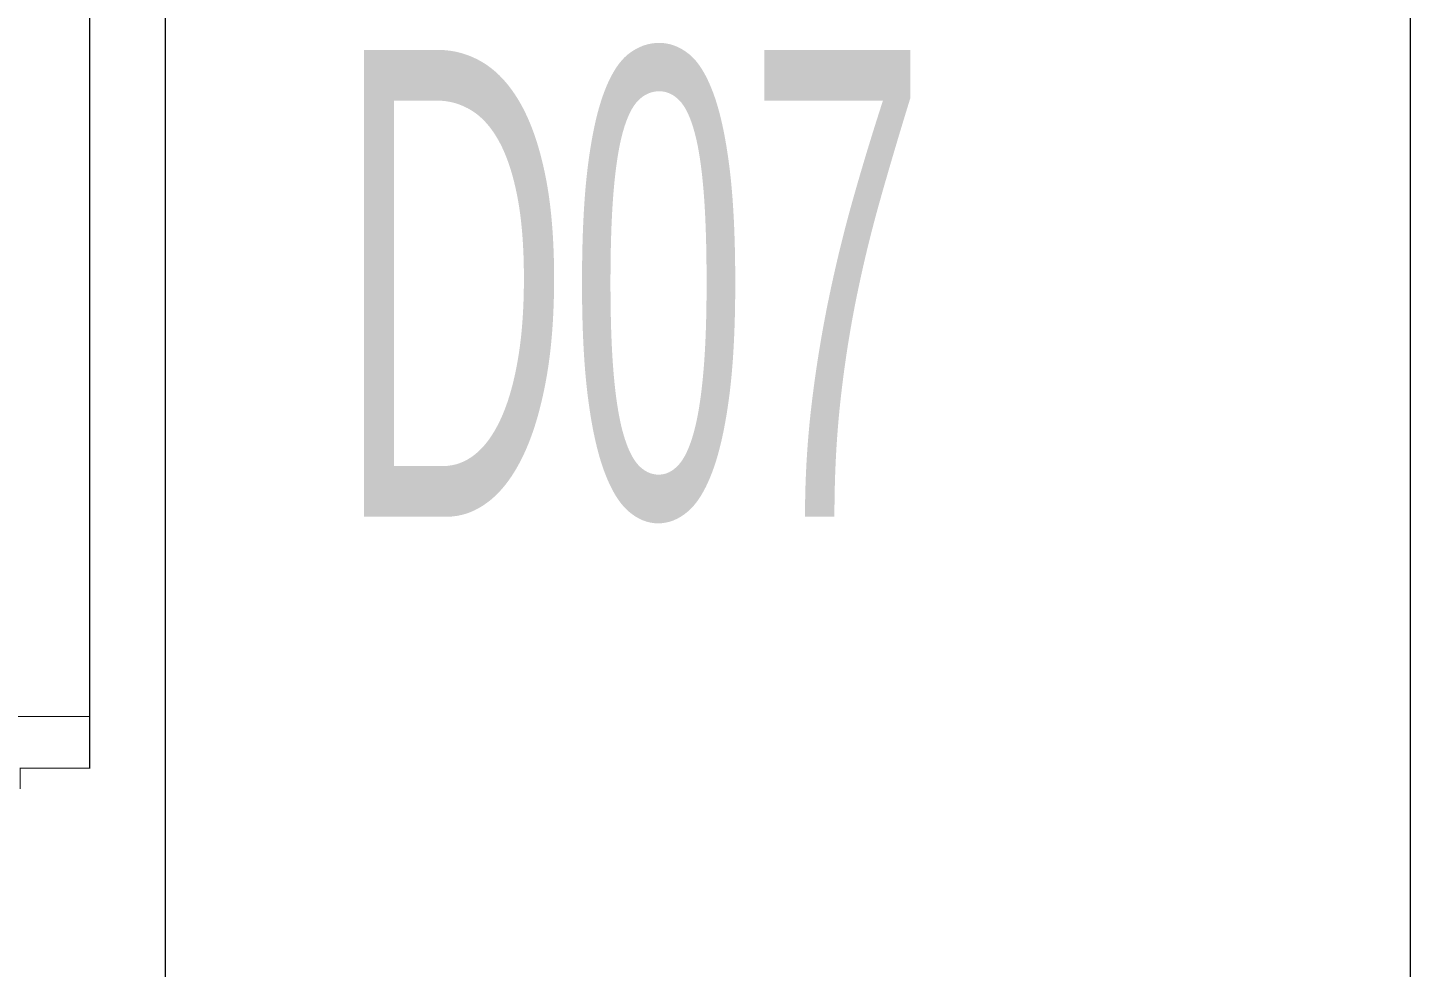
# Model space of a CAD drawing. Extents: x -9058 to 11890, y 0 to 6516.
# Drawn here: x 3941.1 to 4074.3, y 2773.9 to 2864.5 of the extents above; entities that cross this region are included whole.
import ezdxf
from ezdxf.enums import TextEntityAlignment as Align

# ---------------------------------------------------------------- set-up
doc = ezdxf.new("R2010")
doc.units = 0
doc.header["$MEASUREMENT"] = 0
doc.linetypes.add('HIDDEN', pattern=[0.375, 0.25, -0.125])
doc.layers.get('0').update_dxf_attribs({"color": 9, "lineweight": 9})
for name, color, linetype, lineweight in [('06D', 9, 'Continuous', 9), ('10', 9, 'Continuous', 9), ('21_mahal200', 9, 'Continuous', 9), ('21_mahal200 @ 20', 9, 'Continuous', 9)]:
    doc.layers.add(name, color=color, linetype=linetype, lineweight=lineweight)
doc.styles.add('Arial', font='arial.ttf', dxfattribs={"height": 2.5})
doc.styles.add('MuuM_TEXT-STANDART', font='ARIALN.TTF')

# ---------------------------------------------------------------- blocks, each defined once
blk = doc.blocks.new('P-DOG-PORSCHE')
at = {"layer": '06D'}
blk.add_lwpolyline([(-117.78, 24), (-2.22, 24)], dxfattribs=at)
at = {"layer": '10', "const_width": 0.1}
blk.add_lwpolyline([(-124.78, 17.3), (-122.78, 17.3), (-122.78, 24), (-117.78, 24), (-117.78, 2), (-115.43, 2)], dxfattribs=at)
blk = doc.blocks.new('0a_roomno2')
blk.add_lwpolyline([(30, -16), (0, -16), (0, 0), (30, 0)], close=True)
blk.add_lwpolyline([(24, -5), (24, -16)])
at = {"style": 'Arial'}
blk.add_attdef('ODANO', (0, 1.505), '', height=3, dxfattribs=at)
blk.add_attdef('MEKANADI', text='', height=3, dxfattribs=at).set_placement((0.525, -4.75), align=Align.BOTTOM_LEFT)
at = {"style": 'MuuM_TEXT-STANDART', "width": 0.6}
for tag, p in [('YER01', (15, -7)), ('TAVAN01', (20.625, -7)), ('DUVAR01', (26.25, -7)), ('YER02', (15, -10.375)), ('TAVAN02', (20.625, -10.375)), ('DUVAR02', (26.25, -10.375)), ('YER03', (15, -13.75)), ('TAVAN03', (20.625, -13.75)), ('DUVAR03', (26.25, -13.75))]:
    blk.add_attdef(tag, text='', height=2.25, dxfattribs=at).set_placement(p, align=Align.MIDDLE_CENTER)
at = {"style": 'MuuM_TEXT-STANDART'}
blk.add_attdef('M2', text='', height=2.25, dxfattribs=at).set_placement((1.3231, -7.8046), align=Align.MIDDLE_LEFT)
at = {"style": 'MuuM_TEXT-STANDART', "width": 0.6}
blk.add_attdef('TEMIZTAVANYUKSEKLIGI', text='', height=2.25, dxfattribs=at).set_placement((2.7, -13.1619), align=Align.MIDDLE_LEFT)
blk = doc.blocks.new('*U1269')
at = {"layer": '21_mahal200 @ 20'}
ref = blk.add_blockref('0a_roomno2', (3474.33, 2974.84), dxfattribs=dict(at, xscale=20, yscale=20, zscale=20))
ref.add_attrib('DUVAR01', 'D07', dxfattribs={"layer": '0', "height": 45, "style": 'MuuM_TEXT-STANDART', "width": 0.6}).set_placement((3999.33, 2839.84), align=Align.MIDDLE_CENTER)

msp = doc.modelspace()

# ---------------------------------------------------------------- block references
at = {"xscale": -1, "rotation": 270}
msp.add_blockref('P-DOG-PORSCHE', (3923.06, 2915.87), dxfattribs=at)
at = {"layer": '21_mahal200', "color": 6, "linetype": 'HIDDEN'}
msp.add_blockref('*U1269', (0, 0), dxfattribs=at)

doc.saveas('drawing.dxf')
